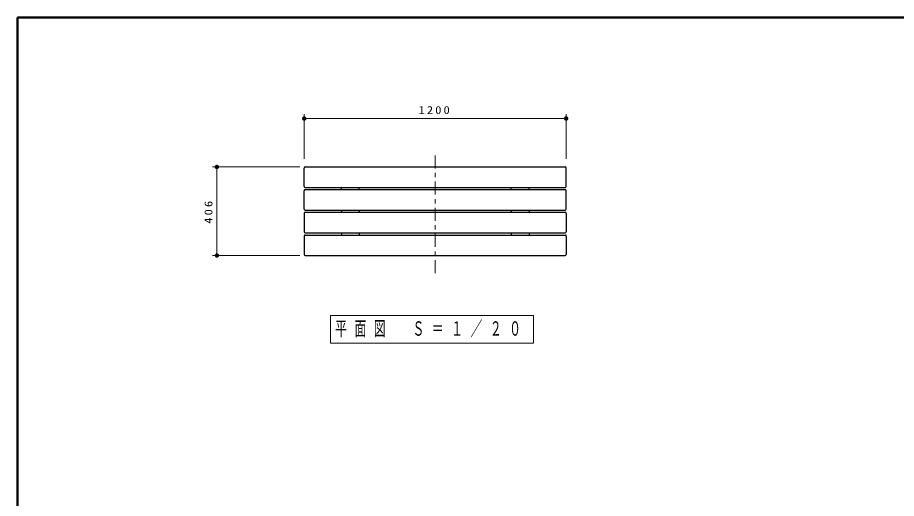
# Model space of a CAD drawing. Units: millimetres on the paper, scale 1:20. Extents: x -365 to 10, y -38 to 257.
# Drawn here: x -365 to -163.7, y 146.8 to 257 of the extents above; entities that cross this region are included whole.
import ezdxf

# ---------------------------------------------------------------- set-up
doc = ezdxf.new("R2010")
doc.units = ezdxf.units.MM
doc.linetypes.add('USER2', pattern=[6, 3, -1, 1, -1])
doc.layers.add('LY_1', color=7, linetype='Continuous', lineweight=25)
doc.layers.add('LY_2', color=7, linetype='Continuous', lineweight=13)
doc.styles.add('ＭＳ ゴシック', font='')
doc.styles.get('ＭＳ ゴシック').set_extended_font_data('MS Gothic')

# ---------------------------------------------------------------- blocks, each defined once
blk = doc.blocks.new('filled_dot')
at = {"color": 0, "linetype": 'Continuous', "lineweight": -2, "const_width": 1.25}
blk.add_lwpolyline([(-0.625, 0, 1), (0.625, 0, 1)], format="xyb", close=True, dxfattribs=at)

msp = doc.modelspace()

# ---------------------------------------------------------------- linework, layer by layer
at = {"layer": 'LY_1', "lineweight": 13}
for p, q in [((-299.336, 224.603), (-299.336, 234.853)), ((-299.336, 233.853), (-239.336, 233.853)), ((-239.336, 224.603), (-239.336, 234.853)), ((-300.336, 222.753), (-320.336, 222.753)), ((-319.336, 202.453), (-319.336, 222.753)), ((-300.336, 202.453), (-320.336, 202.453)), ((-246.849, 188.68), (-293.349, 188.68)), ((-293.349, 188.68), (-293.349, 182.38)), ((-246.849, 182.38), (-246.849, 188.68)), ((-293.349, 182.38), (-246.849, 182.38))]:
    msp.add_line(p, q, dxfattribs=at)
at = {"layer": 'LY_1', "linetype": 'USER2', "lineweight": 13}
msp.add_line((-269.336, 225.405), (-269.336, 198.296), dxfattribs=at)
at = {"layer": 'LY_1', "color": 4}
for p, q in [((-299.336, 218.303), (-299.336, 222.503)), ((-299.086, 222.753), (-239.586, 222.753)), ((-239.336, 218.303), (-239.336, 222.503)), ((-299.086, 218.053), (-239.586, 218.053)), ((-299.086, 217.553), (-239.586, 217.553)), ((-299.336, 213.103), (-299.336, 217.303)), ((-239.336, 213.103), (-239.336, 217.303)), ((-299.336, 212.103), (-299.336, 207.903)), ((-299.086, 212.853), (-239.586, 212.853)), ((-299.086, 212.353), (-239.586, 212.353)), ((-239.336, 212.103), (-239.336, 207.903)), ((-299.086, 207.653), (-239.586, 207.653)), ((-299.336, 206.903), (-299.336, 202.703)), ((-299.086, 207.153), (-239.586, 207.153)), ((-239.336, 206.903), (-239.336, 202.703)), ((-299.086, 202.453), (-239.586, 202.453))]:
    msp.add_line(p, q, dxfattribs=at)
at = {"layer": 'LY_1'}
for p, q in [((-290.836, 217.553), (-290.836, 218.053)), ((-286.724, 217.553), (-286.724, 218.053)), ((-251.949, 217.553), (-251.949, 218.053)), ((-247.836, 217.553), (-247.836, 218.053)), ((-290.836, 212.603), (-290.836, 212.853)), ((-290.836, 212.603), (-290.836, 212.353)), ((-286.724, 212.603), (-286.724, 212.853)), ((-286.724, 212.603), (-286.724, 212.353)), ((-251.949, 212.603), (-251.949, 212.853)), ((-251.949, 212.603), (-251.949, 212.353)), ((-247.836, 212.603), (-247.836, 212.853)), ((-247.836, 212.603), (-247.836, 212.353)), ((-290.836, 207.653), (-290.836, 207.153)), ((-286.724, 207.653), (-286.724, 207.153)), ((-251.949, 207.653), (-251.949, 207.153)), ((-247.836, 207.653), (-247.836, 207.153))]:
    msp.add_line(p, q, dxfattribs=at)
at = {"layer": 'LY_1', "color": 4}
for centre, start, end in [((-299.086, 222.503), 90, 180), ((-239.586, 222.503), 0, 90), ((-299.086, 218.303), 180, 270), ((-299.086, 217.303), 90, 180), ((-239.586, 218.303), 270, 0), ((-239.586, 217.303), 0, 90), ((-299.086, 213.103), 180, 270), ((-299.086, 212.103), 90, 180), ((-239.586, 213.103), 270, 0), ((-239.586, 212.103), 0, 90), ((-299.086, 207.903), 180, 270), ((-239.586, 207.903), 270, 0), ((-299.086, 206.903), 90, 180), ((-239.586, 206.903), 0, 90), ((-299.086, 202.703), 180, 270), ((-239.586, 202.703), 270, 0)]:
    msp.add_arc(centre, 0.25, start, end, dxfattribs=at)
at = {"layer": 'LY_2', "lineweight": 50}
for p, q in [((0, 257), (-365, 257)), ((-365, 257), (-365, 0))]:
    msp.add_line(p, q, dxfattribs=at)

# ---------------------------------------------------------------- block references
at = {"layer": 'LY_1', "lineweight": 13, "xscale": 0.4, "yscale": 0.4}
msp.add_blockref('filled_dot', (-299.336, 233.853), dxfattribs=at)
for p, rotation in [((-239.336, 233.853), 180), ((-319.336, 222.753), 270), ((-319.336, 202.453), 90)]:
    msp.add_blockref('filled_dot', p, dxfattribs=dict(at, rotation=rotation))

# ---------------------------------------------------------------- texts
at = {"layer": 'LY_1', "style": 'ＭＳ ゴシック'}
for s, insert, char_height, attachment_point in [('\\T1.33;\\W1.15;1200', (-269.336, 234.853), 1.833, 8), ('\\T1.64;\\W0.6;平面図\u3000Ｓ＝１／２０', (-270.099, 185.53), 3.299, 5)]:
    msp.add_mtext(s, dxfattribs=dict(at, insert=insert, char_height=char_height, attachment_point=attachment_point))
at = {"layer": 'LY_1', "insert": (-320.336, 212.603), "char_height": 1.833, "attachment_point": 8, "rotation": 90, "style": 'ＭＳ ゴシック'}
msp.add_mtext('\\T1.33;\\W1.15;406', dxfattribs=at)

doc.saveas('drawing.dxf')
